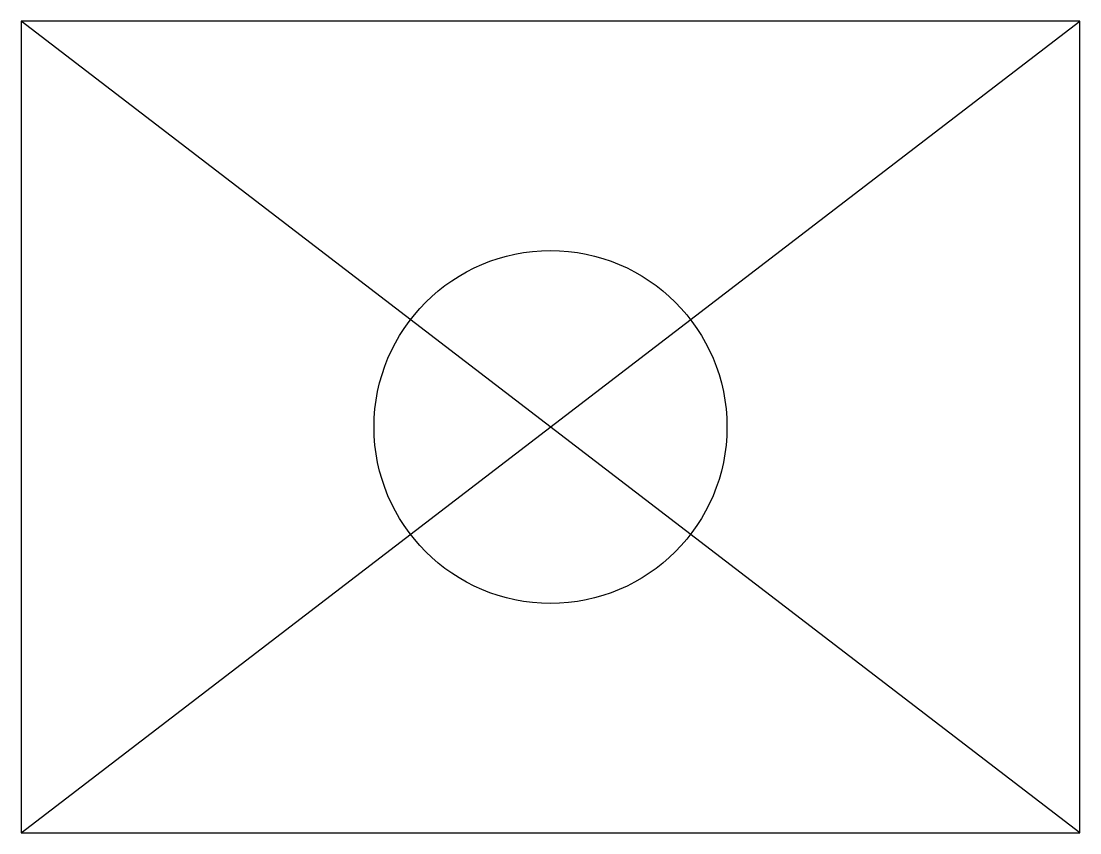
# Model space of a CAD drawing. Header units: millimetres. Extents: x -74.4 to -44.4, y 36.3 to 59.3.
import ezdxf

# ---------------------------------------------------------------- set-up
doc = ezdxf.new("R2010")
doc.units = ezdxf.units.MM
doc.layers.get('0').update_dxf_attribs({"linetype": 'CONTINUOUS'})

msp = doc.modelspace()

# ---------------------------------------------------------------- linework, layer by layer
for p, q in [((-74.379, 36.331), (-44.379, 59.331)), ((-44.379, 36.331), (-74.379, 59.331))]:
    msp.add_line(p, q)
msp.add_lwpolyline([(-74.379, 36.331), (-44.379, 36.331), (-44.379, 59.331), (-74.379, 59.331)], close=True)
msp.add_circle((-59.379, 47.831), 5)

doc.saveas('drawing.dxf')
